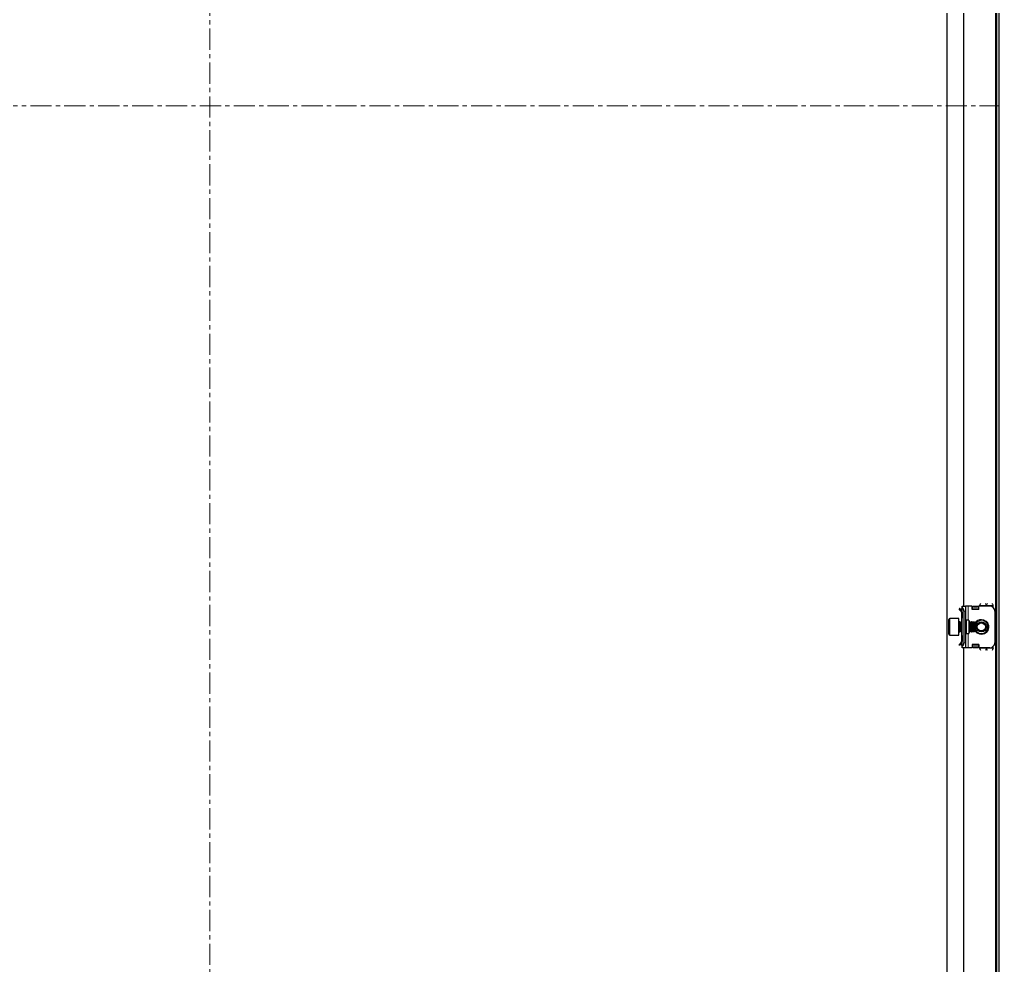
# Model space of a CAD drawing. Header units: millimetres. Extents: x -456 to 1943, y -979 to 1408.
# Drawn here: x 1356 to 1943, y -293 to 274 of the extents above; entities that cross this region are included whole.
import ezdxf

# ---------------------------------------------------------------- set-up
doc = ezdxf.new("R2010")
doc.units = ezdxf.units.MM
doc.linetypes.add('CENTERX2', pattern=[20.32, 12.7, -2.54, 2.54, -2.54])
doc.layers.add('FORMAT', color=7, linetype='Continuous')

msp = doc.modelspace()

# ---------------------------------------------------------------- linework, layer by layer
at = {"color": 8, "linetype": 'Continuous', "lineweight": 18}
for p, q in [((1940.56, 1300.48), (1940.56, -856.32)), ((1920.66, -79.92), (1920.16, -79.92)), ((1920.66, -79.42), (1920.45, -79.21)), ((1922.66, -80.92), (1921.66, -80.92)), ((1924.16, -77.92), (1924.16, -86.42)), ((1930.41, -79.57), (1926.91, -79.57)), ((1931.16, -77.67), (1935.16, -77.67)), ((1939.16, -77.67), (1935.16, -77.67)), ((1913.26, -85.42), (1913.26, -87.73)), ((1913.26, -87.73), (1913.26, -95.42)), ((1918.91, -87.42), (1918.91, -93.42)), ((1923.16, -86.42), (1923.16, -94.42)), ((1924.16, -94.42), (1924.16, -102.92)), ((1920.66, -100.92), (1920.16, -100.92)), ((1920.66, -101.42), (1920.45, -101.63)), ((1921.66, -99.92), (1922.66, -99.92)), ((1926.91, -101.27), (1930.41, -101.27)), ((1935.16, -103.17), (1931.16, -103.17)), ((1939.16, -103.17), (1935.16, -103.17))]:
    msp.add_line(p, q, dxfattribs=at)
at = {"color": 7, "linetype": 'Continuous', "lineweight": 25}
for p, q in [((1941.16, 1302.58), (1941.16, -858.42)), ((1942.66, 1302.58), (1942.66, -858.42)), ((1911.66, -827.42), (1911.66, 1271.58)), ((1921.66, -77.92), (1921.66, 522.08)), ((1919.1, -79.28), (1918.75, -79.64)), ((1919.72, -80.61), (1918.75, -79.64)), ((1920.07, -80.26), (1919.1, -79.28)), ((1919.72, -80.61), (1920.07, -80.26)), ((1920.16, -79.92), (1920.16, -80.32)), ((1920.16, -81.67), (1920.66, -81.67)), ((1920.16, -81.67), (1920.16, -85.17)), ((1920.45, -79.21), (1920.66, -79.01)), ((1920.66, -77.92), (1922.66, -77.92)), ((1920.66, -78.69), (1920.66, -77.92)), ((1920.66, -102.16), (1920.66, -78.69)), ((1920.66, -81.67), (1920.66, -85.17)), ((1921.66, -80.92), (1921.66, -99.92)), ((1922.66, -77.92), (1922.66, -80.92)), ((1924.16, -77.92), (1922.66, -77.92)), ((1922.66, -80.92), (1922.66, -99.92)), ((1926.66, -77.92), (1924.16, -77.92)), ((1926.66, -79.92), (1926.66, -77.92)), ((1930.66, -79.92), (1926.66, -79.92)), ((1926.91, -78.3), (1927.41, -77.95)), ((1927.41, -78.3), (1926.91, -78.65)), ((1926.91, -78.65), (1926.91, -78.3)), ((1926.91, -79.57), (1926.91, -78.65)), ((1926.91, -79.92), (1926.91, -79.57)), ((1927.41, -77.95), (1927.41, -78.3)), ((1927.41, -77.95), (1929.91, -77.95)), ((1927.41, -78.3), (1929.91, -78.3)), ((1929.91, -78.3), (1929.91, -77.95)), ((1929.91, -77.95), (1930.41, -78.3)), ((1930.41, -78.65), (1929.91, -78.3)), ((1930.41, -78.3), (1930.41, -78.65)), ((1930.41, -78.65), (1930.41, -79.57)), ((1930.41, -79.57), (1930.41, -79.92)), ((1930.46, -78.04), (1930.46, -79.92)), ((1930.66, -78.04), (1930.46, -78.04)), ((1930.66, -79.92), (1930.66, -77.92)), ((1937.16, -77.92), (1930.66, -77.92)), ((1931.16, -77.92), (1931.16, -77.67)), ((1939.16, -78.69), (1939.16, -77.67)), ((1940.16, -80.92), (1940.16, -99.92)), ((1912.66, -88.05), (1912.66, -86.02)), ((1912.66, -94.82), (1912.66, -88.05)), ((1918.66, -85.42), (1913.26, -85.42)), ((1918.66, -87.73), (1918.66, -85.42)), ((1918.66, -95.42), (1918.66, -87.73)), ((1919.27, -87.42), (1918.91, -87.42)), ((1919.66, -87.98), (1919.27, -87.42)), ((1919.27, -92.95), (1919.27, -87.42)), ((1920.05, -87.42), (1919.66, -87.98)), ((1919.66, -92.48), (1919.66, -87.98)), ((1920.27, -87.42), (1920.05, -87.42)), ((1920.05, -92.95), (1920.05, -87.42)), ((1920.66, -85.17), (1920.16, -85.17)), ((1920.16, -85.17), (1920.16, -87.42)), ((1920.66, -87.98), (1920.27, -87.42)), ((1920.27, -92.95), (1920.27, -87.42)), ((1924.66, -86.42), (1923.16, -86.42)), ((1924.66, -86.42), (1924.66, -94.42)), ((1925.05, -87.42), (1924.66, -87.98)), ((1925.27, -87.42), (1925.05, -87.42)), ((1925.05, -92.95), (1925.05, -87.42)), ((1925.66, -87.98), (1925.27, -87.42)), ((1925.27, -92.95), (1925.27, -87.42)), ((1926.05, -87.42), (1925.66, -87.98)), ((1925.66, -92.48), (1925.66, -87.98)), ((1926.27, -87.42), (1926.05, -87.42)), ((1926.05, -92.95), (1926.05, -87.42)), ((1926.66, -87.98), (1926.27, -87.42)), ((1926.27, -92.95), (1926.27, -87.42)), ((1927.05, -87.42), (1926.66, -87.98)), ((1926.66, -92.48), (1926.66, -87.98)), ((1927.27, -87.42), (1927.05, -87.42)), ((1927.05, -92.95), (1927.05, -87.42)), ((1927.66, -87.98), (1927.27, -87.42)), ((1927.27, -92.95), (1927.27, -87.42)), ((1928.05, -87.42), (1927.66, -87.98)), ((1927.66, -92.48), (1927.66, -87.98)), ((1928.11, -87.42), (1928.05, -87.42)), ((1928.05, -92.95), (1928.05, -87.42)), ((1928.66, -87.98), (1928.11, -87.42)), ((1928.11, -88.8), (1928.11, -87.42)), ((1928.66, -89.1), (1928.66, -87.98)), ((1918.91, -93.42), (1919.27, -93.42)), ((1919.27, -93.42), (1919.66, -92.87)), ((1919.27, -93.42), (1919.27, -92.95)), ((1919.66, -92.87), (1919.66, -92.48)), ((1919.66, -92.87), (1920.05, -93.42)), ((1920.05, -93.42), (1920.05, -92.95)), ((1920.05, -93.42), (1920.27, -93.42)), ((1920.16, -93.42), (1920.16, -95.67)), ((1920.27, -93.42), (1920.66, -92.87)), ((1920.27, -93.42), (1920.27, -92.95)), ((1924.66, -92.87), (1925.05, -93.42)), ((1925.05, -93.42), (1925.05, -92.95)), ((1925.05, -93.42), (1925.27, -93.42)), ((1925.27, -93.42), (1925.66, -92.87)), ((1925.27, -93.42), (1925.27, -92.95)), ((1925.66, -92.87), (1925.66, -92.48)), ((1925.66, -92.87), (1926.05, -93.42)), ((1926.05, -93.42), (1926.05, -92.95)), ((1926.05, -93.42), (1926.27, -93.42)), ((1926.27, -93.42), (1926.66, -92.87)), ((1926.27, -93.42), (1926.27, -92.95)), ((1926.66, -92.87), (1926.66, -92.48)), ((1926.66, -92.87), (1927.05, -93.42)), ((1927.05, -93.42), (1927.05, -92.95)), ((1927.05, -93.42), (1927.27, -93.42)), ((1927.27, -93.42), (1927.66, -92.87)), ((1927.27, -93.42), (1927.27, -92.95)), ((1927.66, -92.87), (1927.66, -92.48)), ((1927.66, -92.87), (1928.05, -93.42)), ((1928.05, -93.42), (1928.05, -92.95)), ((1928.05, -93.42), (1928.11, -93.42)), ((1928.11, -93.42), (1928.11, -88.8)), ((1928.11, -93.42), (1928.66, -92.87)), ((1928.66, -92.87), (1928.66, -89.1)), ((1913.26, -95.42), (1918.66, -95.42)), ((1920.16, -95.67), (1920.66, -95.67)), ((1920.16, -95.67), (1920.16, -99.17)), ((1920.16, -99.17), (1920.66, -99.17)), ((1920.66, -95.67), (1920.66, -99.17)), ((1923.16, -94.42), (1924.66, -94.42)), ((1919.72, -100.23), (1918.75, -101.21)), ((1919.1, -101.56), (1918.75, -101.21)), ((1920.07, -100.59), (1919.1, -101.56)), ((1919.72, -100.23), (1920.07, -100.59)), ((1920.16, -100.92), (1920.16, -100.46)), ((1920.66, -101.84), (1920.45, -101.63)), ((1920.66, -102.92), (1920.66, -102.16)), ((1922.66, -102.92), (1920.66, -102.92)), ((1921.66, -777.92), (1921.66, -102.92)), ((1922.66, -99.92), (1922.66, -102.92)), ((1924.16, -102.92), (1922.66, -102.92)), ((1926.66, -102.92), (1924.16, -102.92)), ((1930.66, -100.92), (1926.66, -100.92)), ((1926.66, -100.92), (1926.66, -102.92)), ((1926.91, -101.27), (1926.91, -100.92)), ((1926.91, -102.19), (1926.91, -101.27)), ((1926.91, -102.19), (1927.41, -102.54)), ((1926.91, -102.54), (1926.91, -102.19)), ((1927.41, -102.9), (1926.91, -102.54)), ((1929.91, -102.54), (1927.41, -102.54)), ((1927.41, -102.54), (1927.41, -102.9)), ((1929.91, -102.9), (1927.41, -102.9)), ((1929.91, -102.54), (1930.41, -102.19)), ((1929.91, -102.9), (1929.91, -102.54)), ((1930.41, -102.54), (1929.91, -102.9)), ((1930.41, -100.92), (1930.41, -101.27)), ((1930.41, -101.27), (1930.41, -102.19)), ((1930.41, -102.19), (1930.41, -102.54)), ((1930.46, -100.92), (1930.46, -102.8)), ((1930.46, -102.8), (1930.66, -102.8)), ((1930.66, -100.92), (1930.66, -102.92)), ((1937.16, -102.92), (1930.66, -102.92)), ((1931.16, -103.17), (1931.16, -102.92)), ((1939.16, -103.17), (1939.16, -102.16))]:
    msp.add_line(p, q, dxfattribs=at)
for radius in [3, 2.76, 2.45]:
    msp.add_circle((1932.16, -90.42), radius, dxfattribs=at)
for centre, radius, start, end in [((1921.16, -79.92), 1, 135, 180), ((1918.66, -80.92), 3, 360, 48.18969), ((1937.16, -80.92), 3, 360, 90), ((1913.26, -86.02), 0.6, 90, 180), ((1918.91, -87.17), 0.25, 180, 270), ((1923.16, -85.92), 0.5, 180, 270), ((1932.16, -90.42), 4, 270, 151.04498), ((1918.91, -93.67), 0.25, 90, 180), ((1932.16, -90.42), 4, 208.95502, 270), ((1913.26, -94.82), 0.6, 180, 270), ((1923.16, -94.92), 0.5, 90, 180), ((1921.16, -100.92), 1, 180, 225), ((1918.66, -99.92), 3, 311.81031, 360), ((1937.16, -99.92), 3, 270, 360)]:
    msp.add_arc(centre, radius, start, end, dxfattribs=at)
at = {"color": 8, "linetype": 'Continuous', "lineweight": 18}
for start, end in [(215.46217, 90), (90, 144.53783)]:
    msp.add_arc((1932.16, -90.42), 4.5, start, end, dxfattribs=at)
at = {"color": 7, "linetype": 'Continuous', "lineweight": 25}
for points, knots in [([(1920.16, -81.67), (1920.14, -81.48), (1920.11, -81.19), (1919.92, -80.84), (1919.79, -80.69), (1919.72, -80.61)], [0, 0, 0, 0, 0.485042, 0.738404, 1, 1, 1, 1]), ([(1920.66, -81.67), (1920.63, -81.43), (1920.58, -80.95), (1920.3, -80.49), (1920.1, -80.29), (1920.07, -80.26)], [0, 0, 0, 0, 0.461863, 0.923726, 1, 1, 1, 1]), ([(1931.16, -77.67), (1931.26, -77.43), (1931.45, -76.94), (1931.64, -76.55), (1931.73, -76.35)], [0, 0, 0, 0, 0.502065, 1, 1, 1, 1]), ([(1934.59, -76.36), (1934.67, -76.52), (1934.84, -76.86), (1935.03, -77.35), (1935.14, -77.63), (1935.16, -77.67)], [0, 0, 0, 0, 0.415483, 0.917152, 1, 1, 1, 1]), ([(1935.16, -77.67), (1935.26, -77.43), (1935.45, -76.94), (1935.64, -76.55), (1935.73, -76.35)], [0, 0, 0, 0, 0.502065, 1, 1, 1, 1]), ([(1938.59, -76.36), (1938.67, -76.52), (1938.84, -76.86), (1939.03, -77.35), (1939.14, -77.63), (1939.16, -77.67)], [0, 0, 0, 0, 0.415483, 0.917152, 1, 1, 1, 1]), ([(1919.72, -100.23), (1919.84, -100.08), (1920.02, -99.85), (1920.14, -99.48), (1920.15, -99.27), (1920.16, -99.17)], [0, 0, 0, 0, 0.485042, 0.738404, 1, 1, 1, 1]), ([(1920.07, -100.59), (1920.23, -100.4), (1920.53, -100.02), (1920.65, -99.49), (1920.66, -99.21), (1920.66, -99.17)], [0, 0, 0, 0, 0.461863, 0.923726, 1, 1, 1, 1]), ([(1931.73, -104.48), (1931.65, -104.33), (1931.48, -103.98), (1931.29, -103.49), (1931.18, -103.21), (1931.16, -103.17)], [0, 0, 0, 0, 0.415483, 0.917152, 1, 1, 1, 1]), ([(1935.16, -103.17), (1935.06, -103.42), (1934.87, -103.9), (1934.68, -104.3), (1934.59, -104.49)], [0, 0, 0, 0, 0.502065, 1, 1, 1, 1]), ([(1935.73, -104.48), (1935.65, -104.33), (1935.48, -103.98), (1935.29, -103.49), (1935.18, -103.21), (1935.16, -103.17)], [0, 0, 0, 0, 0.415483, 0.917152, 1, 1, 1, 1]), ([(1939.16, -103.17), (1939.06, -103.42), (1938.87, -103.9), (1938.68, -104.3), (1938.59, -104.49)], [0, 0, 0, 0, 0.502065, 1, 1, 1, 1])]:
    msp.add_open_spline(points, degree=3, knots=knots, dxfattribs=at)
at = {"layer": 'FORMAT', "linetype": 'CENTERX2', "lineweight": 18}
for p, q in [((1469.66, 1304.58), (1469.66, -860.42)), ((996.36, 222.08), (1942.96, 222.08))]:
    msp.add_line(p, q, dxfattribs=at)

doc.saveas('drawing.dxf')
